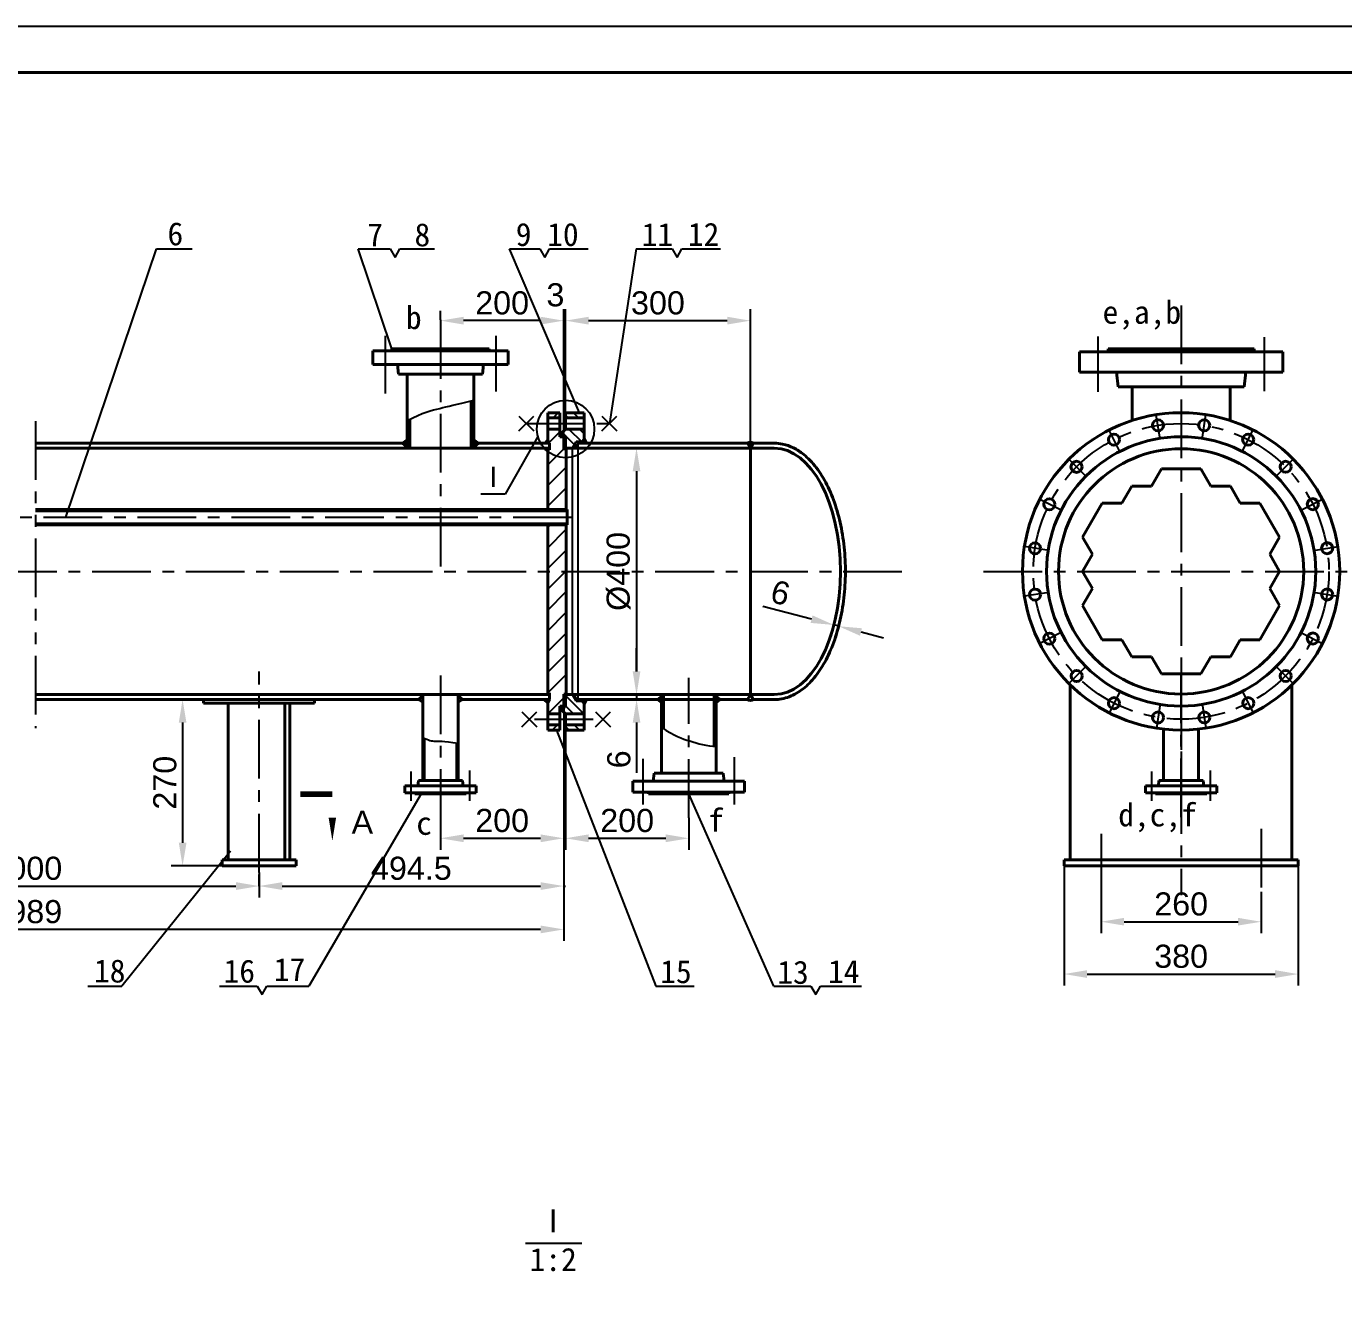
# Model space of a CAD drawing. Header units: millimetres. Extents: x 0 to 420, y 0 to 297.
# Drawn here: x 137 to 279.6, y 159.9 to 297 of the extents above; entities that cross this region are included whole.
import ezdxf

# ---------------------------------------------------------------- set-up
doc = ezdxf.new("R2010")
doc.units = ezdxf.units.MM
doc.header["$LTSCALE"] = 0.2
doc.linetypes.add('CENTER', pattern=[50.8, 31.75, -6.35, 6.35, -6.35])
doc.linetypes.add('PHANTOM', pattern=[63.5, 31.75, -6.35, 6.35, -6.35, 6.35, -6.35])
for name, color, linetype in [('bz', 5, 'Continuous'), ('cen', 1, 'CENTER'), ('contx', 5, 'Continuous'), ('sd', 5, 'PHANTOM')]:
    doc.layers.add(name, color=color, linetype=linetype)
doc.layers.add('contc', color=5, linetype='Continuous', lineweight=40)
doc.styles.get("Standard").update_dxf_attribs({"font": 'swiss.ttf'})
doc.dimstyles.new('ISO-25', dxfattribs={"dimtxt": 2.5, "dimasz": 2.5, "dimexe": 1.25, "dimexo": 0.625, "dimtad": 1, "dimdsep": 46, "dimtxsty": 'Standard', "dimcen": 2.5, "dimadec": 0, "dimazin": 0, "dimtfac": 1, "dimtmove": 0, "dimatfit": 3, "dimfxl": 0, "dimarcsym": 0})
pattern_1 = [(45, (6.90158, -3e-14), (-0.2245064, 0.2245064), []), (135, (6.90158, -3e-14), (-0.2245064, -0.2245064), [])]

# ---------------------------------------------------------------- blocks, each defined once
blk = doc.blocks.new('*D2')
at = {"layer": 'bz', "color": 0, "lineweight": -2}
for p, q in [((195.17, 223.47), (195.17, 207.91)), ((181.84, 212.06), (181.84, 207.91)), ((184.34, 209.16), (192.67, 209.16))]:
    blk.add_line(p, q, dxfattribs=at)
at = {"layer": 'bz', "color": 0}
for points in [[(184.34, 209.58), (184.34, 208.74), (181.84, 209.16)], [(192.67, 209.58), (192.67, 208.74), (195.17, 209.16)]]:
    blk.add_solid(points, dxfattribs=at)
at = {"layer": 'Defpoints', "color": 0}
for p in [(195.17, 223.47), (181.84, 212.06), (195.17, 209.16)]:
    blk.add_point(p, dxfattribs=at)
at = {"layer": 'bz', "color": 0, "insert": (188.51, 211.07), "char_height": 2.5, "attachment_point": 5}
blk.add_mtext('200', dxfattribs=at)
blk = doc.blocks.new('*D3')
at = {"layer": 'bz', "color": 0, "lineweight": -2}
for p, q in [((195.17, 207.91), (195.17, 202.74)), ((162.21, 205.47), (162.21, 202.74)), ((164.71, 203.99), (192.67, 203.99))]:
    blk.add_line(p, q, dxfattribs=at)
at = {"layer": 'bz', "color": 0}
for points in [[(164.71, 204.41), (164.71, 203.57), (162.21, 203.99)], [(192.67, 204.41), (192.67, 203.57), (195.17, 203.99)]]:
    blk.add_solid(points, dxfattribs=at)
at = {"layer": 'Defpoints', "color": 0}
for p in [(195.17, 207.91), (162.21, 205.47), (195.17, 203.99)]:
    blk.add_point(p, dxfattribs=at)
at = {"layer": 'bz', "color": 0, "insert": (178.69, 205.9), "char_height": 2.5, "attachment_point": 5}
blk.add_mtext('494.5', dxfattribs=at)
blk = doc.blocks.new('*D4')
at = {"layer": 'bz', "color": 0, "lineweight": -2}
for p, q in [((111.84, 203.4), (111.84, 205.24)), ((114.34, 203.99), (159.71, 203.99)), ((162.21, 203.99), (162.21, 205.24))]:
    blk.add_line(p, q, dxfattribs=at)
at = {"layer": 'bz', "color": 0}
for points in [[(114.34, 204.41), (114.34, 203.57), (111.84, 203.99)], [(159.71, 204.41), (159.71, 203.57), (162.21, 203.99)]]:
    blk.add_solid(points, dxfattribs=at)
at = {"layer": 'Defpoints', "color": 0}
for p in [(162.21, 203.99), (162.21, 203.99), (111.84, 203.4)]:
    blk.add_point(p, dxfattribs=at)
at = {"layer": 'bz', "color": 0, "insert": (137.02, 205.9), "char_height": 2.5, "attachment_point": 5}
blk.add_mtext('2000', dxfattribs=at)
blk = doc.blocks.new('*D7')
at = {"layer": 'bz', "color": 0, "lineweight": -2}
for p, q in [((181.84, 265.23), (181.84, 263.91)), ((192.67, 265.16), (184.34, 265.16)), ((195.17, 252.6), (195.17, 266.41))]:
    blk.add_line(p, q, dxfattribs=at)
at = {"layer": 'bz', "color": 0}
for points in [[(184.34, 265.58), (184.34, 264.74), (181.84, 265.16)], [(192.67, 265.58), (192.67, 264.74), (195.17, 265.16)]]:
    blk.add_solid(points, dxfattribs=at)
at = {"layer": 'Defpoints', "color": 0}
for p in [(181.84, 265.23), (181.84, 265.16), (195.17, 252.6)]:
    blk.add_point(p, dxfattribs=at)
at = {"layer": 'bz', "color": 0, "insert": (188.51, 267.07), "char_height": 2.5, "attachment_point": 5}
blk.add_mtext('200', dxfattribs=at)
blk = doc.blocks.new('*D10')
at = {"layer": 'bz', "color": 0, "lineweight": -2}
for p, q in [((203.05, 251.37), (201.8, 251.37)), ((203.05, 248.87), (203.05, 227.2)), ((203.05, 224.7), (201.8, 224.7))]:
    blk.add_line(p, q, dxfattribs=at)
at = {"layer": 'bz', "color": 0}
for points in [[(202.64, 248.87), (203.47, 248.87), (203.05, 251.37)], [(202.64, 227.2), (203.47, 227.2), (203.05, 224.7)]]:
    blk.add_solid(points, dxfattribs=at)
at = {"layer": 'Defpoints', "color": 0}
for p in [(203.05, 251.37), (203.05, 224.7), (203.05, 224.7)]:
    blk.add_point(p, dxfattribs=at)
at = {"layer": 'bz', "color": 0, "insert": (201.11, 238.03), "char_height": 2.5, "attachment_point": 5, "rotation": 90}
blk.add_mtext('%%c400', dxfattribs=at)
blk = doc.blocks.new('*D11')
at = {"layer": 'bz', "color": 0, "lineweight": -2}
for p, q in [((203.06, 227.21), (203.06, 229.71)), ((202.97, 224.71), (204.31, 224.71)), ((202.97, 224.17), (204.31, 224.17)), ((203.06, 224.71), (203.06, 224.17)), ((203.06, 221.67), (203.06, 216.23))]:
    blk.add_line(p, q, dxfattribs=at)
at = {"layer": 'bz', "color": 0}
for points in [[(202.64, 227.21), (203.47, 227.21), (203.06, 224.71)], [(202.64, 221.67), (203.47, 221.67), (203.06, 224.17)]]:
    blk.add_solid(points, dxfattribs=at)
at = {"layer": 'Defpoints', "color": 0}
for p in [(202.97, 224.71), (202.97, 224.17), (203.06, 224.17)]:
    blk.add_point(p, dxfattribs=at)
at = {"layer": 'bz', "color": 0, "insert": (201.15, 217.7), "char_height": 2.5, "attachment_point": 5, "rotation": 90}
blk.add_mtext('6', dxfattribs=at)
blk = doc.blocks.new('*D12')
at = {"layer": 'bz', "color": 0, "lineweight": -2}
for p, q in [((221.99, 232.87), (216.72, 234.23)), ((224.41, 232.24), (224.1, 231.03)), ((224.93, 232.1), (224.41, 232.24)), ((224.93, 232.1), (224.61, 230.89)), ((227.35, 231.48), (229.77, 230.85))]:
    blk.add_line(p, q, dxfattribs=at)
at = {"layer": 'bz', "color": 0}
for points in [[(222.1, 233.27), (221.89, 232.46), (224.41, 232.24)], [(227.45, 231.88), (227.24, 231.07), (224.93, 232.1)]]:
    blk.add_solid(points, dxfattribs=at)
at = {"layer": 'Defpoints', "color": 0}
for p in [(224.41, 232.24), (224.41, 232.24), (224.93, 232.1)]:
    blk.add_point(p, dxfattribs=at)
at = {"layer": 'bz', "color": 0, "insert": (218.63, 235.71), "char_height": 2.5, "attachment_point": 5, "rotation": 345.4532}
blk.add_mtext('6', dxfattribs=at)
blk = doc.blocks.new('*D13')
at = {"layer": 'contx', "color": 0, "lineweight": -2}
for p, q in [((249.32, 206.17), (249.32, 193.22)), ((274.65, 206.17), (274.65, 193.22)), ((251.82, 194.47), (272.15, 194.47))]:
    blk.add_line(p, q, dxfattribs=at)
at = {"layer": 'contx', "color": 0}
for points in [[(251.82, 194.89), (251.82, 194.05), (249.32, 194.47)], [(272.15, 194.89), (272.15, 194.05), (274.65, 194.47)]]:
    blk.add_solid(points, dxfattribs=at)
at = {"layer": 'Defpoints', "color": 0}
for p in [(249.32, 206.17), (274.65, 206.17), (274.65, 194.47)]:
    blk.add_point(p, dxfattribs=at)
at = {"layer": 'contx', "color": 0, "insert": (261.99, 196.38), "char_height": 2.5, "attachment_point": 5}
blk.add_mtext('380', dxfattribs=at)
blk = doc.blocks.new('*D14')
at = {"layer": 'bz', "color": 0, "lineweight": -2}
for p, q in [((253.32, 203.37), (253.32, 198.88)), ((270.65, 203.37), (270.65, 198.88)), ((255.82, 200.13), (268.15, 200.13))]:
    blk.add_line(p, q, dxfattribs=at)
at = {"layer": 'bz', "color": 0}
for points in [[(255.82, 200.55), (255.82, 199.72), (253.32, 200.13)], [(268.15, 200.55), (268.15, 199.72), (270.65, 200.13)]]:
    blk.add_solid(points, dxfattribs=at)
at = {"layer": 'Defpoints', "color": 0}
for p in [(253.32, 203.37), (270.65, 203.37), (270.65, 200.13)]:
    blk.add_point(p, dxfattribs=at)
at = {"layer": 'bz', "color": 0, "insert": (261.99, 202.04), "char_height": 2.5, "attachment_point": 5}
blk.add_mtext('260', dxfattribs=at)
blk = doc.blocks.new('*D48')
at = {"layer": 'bz', "color": 0, "lineweight": -2}
for p, q in [((162.21, 224.17), (152.68, 224.17)), ((153.93, 221.67), (153.93, 208.67)), ((162.21, 206.17), (152.68, 206.17))]:
    blk.add_line(p, q, dxfattribs=at)
at = {"layer": 'bz', "color": 0}
for points in [[(153.52, 221.67), (154.35, 221.67), (153.93, 224.17)], [(153.52, 208.67), (154.35, 208.67), (153.93, 206.17)]]:
    blk.add_solid(points, dxfattribs=at)
at = {"layer": 'Defpoints', "color": 0}
for p in [(162.21, 224.17), (153.93, 206.17), (162.21, 206.17)]:
    blk.add_point(p, dxfattribs=at)
at = {"layer": 'bz', "color": 0, "insert": (152.02, 215.17), "char_height": 2.5, "attachment_point": 5, "rotation": 90}
blk.add_mtext('270', dxfattribs=at)
blk = doc.blocks.new('*D51')
at = {"layer": 'bz', "color": 0, "lineweight": -2}
for p, q in [((78.87, 209.16), (78.87, 198.05)), ((195.17, 203.78), (195.17, 198.05)), ((192.67, 199.3), (81.37, 199.3))]:
    blk.add_line(p, q, dxfattribs=at)
at = {"layer": 'bz', "color": 0}
for points in [[(81.37, 199.72), (81.37, 198.88), (78.87, 199.3)], [(192.67, 199.72), (192.67, 198.88), (195.17, 199.3)]]:
    blk.add_solid(points, dxfattribs=at)
at = {"layer": 'Defpoints', "color": 0}
for p in [(78.87, 209.16), (195.17, 203.78), (78.87, 199.3)]:
    blk.add_point(p, dxfattribs=at)
at = {"layer": 'bz', "color": 0, "insert": (137.02, 201.21), "char_height": 2.5, "attachment_point": 5}
blk.add_mtext('2989', dxfattribs=at)
blk = doc.blocks.new('*D58')
at = {"layer": 'contx', "color": 0, "lineweight": -2}
for p, q in [((195.37, 220.87), (195.37, 207.91)), ((208.71, 211.39), (208.71, 207.91)), ((197.87, 209.16), (206.21, 209.16))]:
    blk.add_line(p, q, dxfattribs=at)
at = {"layer": 'contx', "color": 0}
for points in [[(197.87, 209.58), (197.87, 208.74), (195.37, 209.16)], [(206.21, 209.58), (206.21, 208.74), (208.71, 209.16)]]:
    blk.add_solid(points, dxfattribs=at)
at = {"layer": 'Defpoints', "color": 0}
for p in [(195.37, 220.87), (208.71, 211.39), (208.71, 209.16)]:
    blk.add_point(p, dxfattribs=at)
at = {"layer": 'contx', "color": 0, "insert": (202.04, 211.07), "char_height": 2.5, "attachment_point": 5}
blk.add_mtext('200', dxfattribs=at)
blk = doc.blocks.new('*D59')
at = {"layer": 'contx', "color": 0, "lineweight": -2}
for p, q in [((195.37, 255.2), (195.37, 266.41)), ((197.87, 265.16), (212.87, 265.16)), ((215.37, 251.37), (215.37, 266.41))]:
    blk.add_line(p, q, dxfattribs=at)
at = {"layer": 'contx', "color": 0}
for points in [[(197.87, 265.58), (197.87, 264.74), (195.37, 265.16)], [(212.87, 265.58), (212.87, 264.74), (215.37, 265.16)]]:
    blk.add_solid(points, dxfattribs=at)
at = {"layer": 'Defpoints', "color": 0}
for p in [(215.37, 265.16), (195.37, 255.2), (215.37, 251.37)]:
    blk.add_point(p, dxfattribs=at)
at = {"layer": 'contx', "color": 0, "insert": (205.37, 267.07), "char_height": 2.5, "attachment_point": 5}
blk.add_mtext('300', dxfattribs=at)

msp = doc.modelspace()

# ---------------------------------------------------------------- hatches: boundary and pattern name
at = {"layer": 'contx'}
h = msp.add_hatch(dxfattribs=at)
h.set_pattern_fill('ANSI31', color=256, scale=0.5, style=0)
h.paths.add_polyline_path([(195.172, 252.601), (194.772, 252.601), (194.772, 253.434), (193.439, 253.434), (193.439, 252.247), (193.639, 251.901), (193.639, 251.168), (193.439, 251.168), (193.439, 250.991, 0.1744645), (195.439, 250.32), (195.439, 251.301), (195.172, 251.301)])
h.paths.add_polyline_path([(195.439, 250.32, -0.1744645), (193.439, 250.991), (193.439, 244.729), (195.439, 244.729)])
h.paths.add_polyline_path([(194.772, 255.201), (193.439, 255.201), (193.439, 254.634), (194.772, 254.634)])
h = msp.add_hatch(dxfattribs=at)
h.set_pattern_fill('ANSI31', color=256, scale=0.25, angle=90, style=0)
h.set_pattern_definition([(135, (6.9016, -3e-14), (-0.561266, -0.561266), [])])
h.paths.add_polyline_path([(197.372, 255.201), (195.372, 255.201), (195.372, 254.634), (197.372, 254.634)])
h.paths.add_polyline_path([(197.372, 253.434), (195.372, 253.434), (194.972, 253.034), (194.972, 252.701), (195.372, 252.701), (195.372, 251.368), (196.115, 251.368), (196.506, 252.034), (197.172, 252.034), (197.372, 252.378)])
h.paths.add_polyline_path([(197.372, 221.434), (195.372, 221.434), (195.372, 220.868), (197.372, 220.868)])
h.paths.add_polyline_path([(197.372, 223.691), (197.172, 224.034), (196.506, 224.034), (196.115, 224.701), (195.372, 224.701), (195.372, 223.368), (194.972, 223.368), (194.972, 223.034), (195.372, 222.634), (197.372, 222.634)])
h = msp.add_hatch(color=6, dxfattribs=at)
h.paths.add_polyline_path([(195.372, 224.701), (195.172, 224.701), (195.172, 223.368), (195.372, 223.368)])
h.paths.add_polyline_path([(195.372, 252.701), (195.172, 252.701), (195.172, 251.368), (195.372, 251.368)])
h = msp.add_hatch(dxfattribs=at)
h.set_pattern_fill('ANSI37', color=256, scale=0.1, style=0)
h.set_pattern_definition(pattern_1)
h.paths.add_polyline_path([(196.115, 251.368), (196.706, 251.368), (196.706, 251.901), (196.706, 252.034), (196.506, 252.034)])
h.paths.add_polyline_path([(197.639, 251.901), (197.372, 252.378), (197.172, 252.034), (197.172, 251.901)])
h = msp.add_hatch(dxfattribs=at)
h.set_pattern_fill('ANSI37', color=256, scale=0.1, style=0)
h.set_pattern_definition(pattern_1)
h.paths.add_polyline_path([(80.974, 224.168), (80.405, 224.168), (80.605, 223.822)])
h.paths.add_polyline_path([(83.639, 224.577), (83.152, 224.168), (83.639, 223.874)])
h.paths.add_polyline_path([(87.439, 224.577), (87.439, 223.874), (87.926, 224.168)])
h.paths.add_polyline_path([(80.605, 252.247), (80.405, 251.901), (80.974, 251.901)])
h.paths.add_polyline_path([(86.905, 252.194), (86.418, 251.901), (86.905, 251.492)])
h.paths.add_polyline_path([(97.993, 251.901), (97.505, 252.194), (97.505, 251.492)])
h.paths.add_polyline_path([(178.239, 252.282), (177.739, 251.901), (178.239, 251.487)])
h.paths.add_polyline_path([(185.94, 251.901), (185.439, 252.282), (185.439, 251.487)])
h = msp.add_hatch(dxfattribs=at)
h.set_pattern_fill('ANSI37', color=256, scale=0.1, style=0)
h.set_pattern_definition(pattern_1)
h.paths.add_polyline_path([(193.439, 252.247), (193.175, 251.901), (193.639, 251.901)])
h = msp.add_hatch(dxfattribs=at)
h.set_pattern_fill('ANSI31', color=256, scale=0.5, style=0)
h.paths.add_polyline_path([(195.439, 243.062), (193.439, 243.062), (193.439, 239.309, -0.2224133), (195.439, 241.033)])
h.paths.add_polyline_path([(195.439, 241.033, 0.2224133), (193.439, 239.309), (193.439, 236.76, 0.2224133), (195.439, 235.035), (195.439, 238.234)])
h.paths.add_polyline_path([(195.439, 235.035, -0.2224133), (193.439, 236.76), (193.439, 224.901), (193.639, 224.901), (193.639, 224.168), (193.439, 223.822), (193.439, 222.634), (194.772, 222.634), (194.772, 223.034), (194.772, 223.468), (195.172, 223.468), (195.172, 224.768), (195.439, 224.768)])
h = msp.add_hatch(dxfattribs=at)
h.set_pattern_fill('ANSI37', color=256, scale=0.1, style=0)
h.set_pattern_definition(pattern_1)
h.paths.add_polyline_path([(196.115, 224.701), (196.506, 224.034), (196.706, 224.034), (196.706, 224.168), (196.706, 224.701)])
h.paths.add_polyline_path([(197.372, 223.691), (197.639, 224.168), (197.172, 224.168), (197.172, 224.034)])
h.paths.add_polyline_path([(193.07, 224.168), (193.439, 223.822), (193.639, 224.168)])
h = msp.add_hatch(dxfattribs=at)
h.set_pattern_fill('ANSI31', color=256, scale=0.5, style=0)
h.paths.add_polyline_path([(194.772, 221.434), (193.439, 221.434), (193.439, 220.868), (194.772, 220.868)])

# ---------------------------------------------------------------- linework, layer by layer
at = {"layer": 'bz'}
for p, q in [((141.303, 243.896), (151.111, 272.926)), ((151.111, 272.926), (154.949, 272.926)), ((176.572, 262.101), (172.918, 272.926)), ((172.918, 272.926), (176.403, 272.926)), ((176.403, 272.926), (176.94, 271.994)), ((176.94, 271.994), (177.453, 272.926)), ((177.453, 272.926), (181.205, 272.926)), ((196.868, 255.201), (189.312, 272.926)), ((189.312, 272.926), (192.583, 272.926)), ((192.583, 272.926), (193.121, 271.994)), ((193.121, 271.994), (193.633, 272.926)), ((193.633, 272.926), (195.854, 272.926)), ((195.854, 272.926), (197.807, 272.926)), ((203.014, 272.926), (200.113, 254.034)), ((203.014, 272.926), (206.908, 272.926)), ((206.908, 272.926), (207.445, 271.994)), ((207.445, 271.994), (207.958, 272.926)), ((207.958, 272.926), (212.127, 272.926)), ((181.839, 265.234), (181.839, 266.205)), ((195.172, 265.16), (195.372, 265.16)), ((192.36, 252.639), (188.841, 246.392)), ((188.841, 246.392), (186.205, 246.392)), ((194.385, 220.868), (205.152, 193.177)), ((179.764, 213.968), (167.608, 193.177)), ((159.111, 207.772), (147.345, 193.177)), ((143.689, 193.177), (147.345, 193.177)), ((157.919, 193.177), (161.997, 193.177)), ((161.997, 193.177), (162.535, 192.246)), ((162.535, 192.246), (163.047, 193.177)), ((163.047, 193.177), (167.608, 193.177)), ((205.152, 193.177), (209.275, 193.177)), ((217.903, 193.177), (221.921, 193.177)), ((221.921, 193.177), (222.458, 192.246)), ((222.458, 192.246), (222.971, 193.177)), ((222.971, 193.177), (227.398, 193.177)), ((191.039, 165.34), (197.132, 165.34))]:
    msp.add_line(p, q, dxfattribs=at)
for points in [[(166.661, 213.941, 0.6, 0.6, 0), (170.138, 213.941, 0, 0, 0), (170.138, 211.374, 0, 0, 0)], [(170.138, 211.374, 0.8, 0, 0), (170.138, 208.886, 0, 0, 0)]]:
    msp.add_lwpolyline(points, format="xyseb", dxfattribs=at)
msp.add_circle((195.372, 253.434), 3.115, dxfattribs=at)
at = {"layer": 'cen'}
for p, q in [((261.986, 266.801), (261.986, 203.02)), ((181.839, 265.234), (181.839, 238.034)), ((175.839, 263.502), (175.839, 257.292)), ((187.839, 263.502), (187.839, 257.5)), ((252.986, 263.452), (252.986, 257.473)), ((270.986, 263.38), (270.986, 257.545)), ((191.122, 254.034), (200.113, 254.034)), ((77.929, 243.896), (196.115, 243.896)), ((42.528, 238.034), (232.829, 238.034)), ((240.587, 238.034), (283.63, 238.034)), ((162.206, 205.47), (162.206, 227.202)), ((181.839, 226.788), (181.839, 210.535)), ((261.986, 227.612), (261.986, 211.043)), ((261.986, 211.452), (261.986, 226.855)), ((208.706, 211.385), (208.706, 226.512)), ((192.029, 222.034), (199.424, 222.034)), ((203.761, 212.813), (203.761, 217.759)), ((213.65, 212.813), (213.65, 217.93)), ((178.672, 213.228), (178.672, 216.396)), ((185.006, 213.228), (185.006, 216.506)), ((258.819, 213.228), (258.819, 216.396)), ((265.153, 213.228), (265.153, 216.506)), ((253.321, 209.636), (253.321, 203.374)), ((270.651, 210.184), (270.651, 203.374))]:
    msp.add_line(p, q, dxfattribs=at)
msp.add_circle((261.986, 238.034), 16, dxfattribs=at)
at = {"layer": 'contc'}
for p, q in [((174.506, 261.901), (174.506, 260.434)), ((176.572, 261.901), (174.506, 261.901)), ((176.572, 262.101), (176.572, 261.901)), ((187.106, 262.101), (176.572, 262.101)), ((176.572, 261.901), (187.106, 261.901)), ((187.106, 262.101), (187.106, 261.901)), ((189.172, 261.901), (187.106, 261.901)), ((189.172, 261.901), (189.172, 260.434)), ((254.086, 261.801), (250.986, 261.801)), ((250.986, 261.801), (250.986, 259.601)), ((254.086, 262.101), (254.086, 261.801)), ((269.886, 262.101), (254.086, 262.101)), ((254.086, 261.801), (269.886, 261.801)), ((269.886, 262.101), (269.886, 261.801)), ((272.986, 261.801), (269.886, 261.801)), ((272.986, 261.801), (272.986, 259.601)), ((189.172, 260.434), (174.506, 260.434)), ((177.172, 260.434), (177.301, 259.368)), ((186.506, 260.434), (186.377, 259.368)), ((272.986, 259.601), (250.986, 259.601)), ((254.986, 259.601), (255.179, 258.001)), ((268.986, 259.601), (268.793, 258.001)), ((186.377, 259.368), (177.301, 259.368)), ((178.239, 259.368), (178.239, 251.368)), ((185.439, 259.368), (185.439, 251.368)), ((268.793, 258.001), (255.179, 258.001)), ((256.686, 258.001), (256.686, 254.362)), ((267.286, 258.001), (267.286, 254.362)), ((185.172, 256.484), (185.172, 251.368)), ((193.439, 255.201), (193.439, 252.247)), ((194.772, 255.201), (193.439, 255.201)), ((194.772, 252.601), (194.772, 255.201)), ((195.372, 255.201), (197.372, 255.201)), ((195.372, 255.201), (195.372, 253.434)), ((197.372, 255.201), (197.372, 252.378)), ((178.506, 254.483), (178.506, 251.368)), ((193.439, 254.634), (194.772, 254.634)), ((197.372, 254.634), (195.372, 254.634)), ((193.439, 253.434), (194.772, 253.434)), ((194.772, 252.601), (195.172, 252.601)), ((195.372, 253.434), (194.972, 253.034)), ((194.972, 252.701), (194.972, 253.034)), ((194.972, 252.701), (195.372, 252.701)), ((194.972, 252.701), (194.972, 252.601)), ((195.172, 252.701), (195.172, 251.301)), ((195.372, 253.434), (197.372, 253.434)), ((195.372, 252.701), (195.372, 251.301)), ((197.172, 252.034), (197.372, 252.378)), ((197.372, 252.378), (197.639, 251.901)), ((177.739, 251.901), (138.022, 251.901)), ((138.022, 251.368), (193.639, 251.368)), ((177.739, 251.901), (178.239, 252.282)), ((178.239, 251.487), (177.739, 251.901)), ((185.94, 251.901), (185.439, 252.282)), ((185.439, 251.487), (185.94, 251.901)), ((193.175, 251.901), (185.94, 251.901)), ((193.439, 252.247), (193.175, 251.901)), ((193.175, 251.901), (193.639, 251.901)), ((193.639, 251.901), (193.439, 252.247)), ((193.439, 244.729), (193.439, 251.368)), ((193.439, 251.234), (193.439, 244.729)), ((193.439, 251.168), (193.639, 251.168)), ((193.639, 251.168), (193.639, 251.901)), ((195.172, 251.368), (217.956, 251.368)), ((195.172, 251.301), (195.439, 251.301)), ((195.439, 251.301), (195.439, 244.729)), ((196.506, 252.034), (196.115, 251.368)), ((196.506, 252.034), (197.172, 252.034)), ((196.706, 251.901), (196.706, 252.034)), ((196.706, 251.901), (205.327, 251.901)), ((197.172, 252.034), (197.172, 251.901)), ((205.327, 251.901), (215.059, 251.901)), ((215.372, 251.368), (215.059, 251.901)), ((215.372, 251.368), (215.686, 251.901)), ((215.372, 251.368), (215.372, 238.234)), ((215.686, 251.901), (217.956, 251.901)), ((259.853, 249.118), (258.787, 247.271)), ((259.853, 249.118), (264.119, 249.118)), ((264.119, 249.118), (265.186, 247.271)), ((255.587, 245.423), (256.654, 247.271)), ((256.654, 247.271), (258.787, 247.271)), ((267.319, 247.271), (265.186, 247.271)), ((268.385, 245.423), (267.319, 247.271)), ((251.321, 241.729), (253.454, 245.423)), ((255.587, 245.423), (253.454, 245.423)), ((268.385, 245.423), (270.518, 245.423)), ((270.518, 245.423), (272.651, 241.729)), ((138.022, 244.729), (195.539, 244.729)), ((138.022, 244.596), (195.539, 244.596)), ((195.539, 244.729), (195.539, 243.062)), ((138.022, 243.196), (195.539, 243.196)), ((138.022, 243.062), (195.539, 243.062)), ((193.439, 243.062), (193.439, 224.834)), ((193.439, 224.701), (193.439, 243.062)), ((195.439, 243.062), (195.439, 238.234)), ((252.387, 239.882), (251.321, 241.729)), ((271.585, 239.882), (272.651, 241.729)), ((251.321, 238.034), (252.387, 239.882)), ((272.651, 238.034), (271.585, 239.882)), ((195.439, 238.234), (195.439, 224.768)), ((215.372, 238.234), (215.372, 224.701)), ((251.321, 238.034), (252.387, 236.187)), ((272.651, 238.034), (271.585, 236.187)), ((252.387, 236.187), (251.321, 234.34)), ((271.585, 236.187), (272.651, 234.34)), ((251.321, 234.34), (253.454, 230.645)), ((270.518, 230.645), (272.651, 234.34)), ((255.587, 230.645), (253.454, 230.645)), ((255.587, 230.645), (256.654, 228.798)), ((268.385, 230.645), (267.319, 228.798)), ((268.385, 230.645), (270.518, 230.645)), ((256.654, 228.798), (258.787, 228.798)), ((259.853, 226.95), (258.787, 228.798)), ((265.186, 228.798), (264.119, 226.95)), ((265.186, 228.798), (267.319, 228.798)), ((259.853, 226.95), (264.119, 226.95)), ((249.986, 206.834), (249.986, 225.758)), ((273.986, 206.834), (273.986, 225.758)), ((138.022, 224.701), (193.639, 224.701)), ((179.452, 224.168), (138.022, 224.168)), ((156.206, 223.768), (156.206, 224.168)), ((168.206, 223.768), (168.206, 224.168)), ((179.939, 224.577), (179.452, 224.168)), ((179.452, 224.168), (179.939, 223.874)), ((179.939, 215.41), (179.939, 224.701)), ((183.739, 215.41), (183.739, 224.701)), ((183.739, 224.577), (184.226, 224.168)), ((184.226, 224.168), (183.739, 223.874)), ((193.639, 224.168), (184.226, 224.168)), ((193.439, 223.822), (193.07, 224.168)), ((193.439, 224.901), (193.639, 224.901)), ((193.639, 224.168), (193.439, 223.822)), ((193.439, 220.868), (193.439, 223.822)), ((193.639, 224.901), (193.639, 224.168)), ((195.172, 224.768), (195.172, 223.368)), ((195.439, 224.768), (195.172, 224.768)), ((195.172, 224.701), (217.956, 224.701)), ((195.372, 224.768), (195.372, 223.368)), ((196.506, 224.034), (196.115, 224.701)), ((196.506, 224.034), (197.172, 224.034)), ((196.706, 224.168), (205.327, 224.168)), ((197.172, 224.034), (197.172, 224.168)), ((197.172, 224.034), (197.372, 223.691)), ((197.372, 223.691), (197.639, 224.168)), ((205.739, 224.509), (205.327, 224.168)), ((205.327, 224.168), (212.085, 224.168)), ((205.327, 224.168), (205.739, 223.853)), ((205.739, 216.22), (205.739, 224.701)), ((205.959, 221.026), (205.959, 224.701)), ((211.453, 219.132), (211.453, 224.701)), ((211.672, 216.22), (211.672, 224.701)), ((211.672, 224.509), (212.085, 224.168)), ((212.085, 224.168), (211.672, 223.853)), ((212.085, 224.168), (215.059, 224.168)), ((215.372, 224.701), (215.059, 224.168)), ((215.372, 224.701), (215.686, 224.168)), ((215.686, 224.168), (217.956, 224.168)), ((168.206, 223.768), (156.206, 223.768)), ((158.872, 206.834), (158.872, 223.768)), ((165.006, 206.834), (165.006, 223.768)), ((165.539, 206.834), (165.539, 223.768)), ((193.439, 222.634), (194.772, 222.634)), ((194.772, 223.468), (195.172, 223.468)), ((194.772, 223.034), (194.772, 223.468)), ((194.772, 220.868), (194.772, 223.034)), ((194.972, 223.034), (194.972, 223.468)), ((194.972, 223.368), (195.372, 223.368)), ((195.372, 222.634), (194.972, 223.034)), ((195.372, 222.634), (197.372, 222.634)), ((195.372, 222.634), (195.372, 220.868)), ((197.372, 223.691), (197.372, 220.868)), ((193.439, 221.434), (194.772, 221.434)), ((195.372, 221.434), (197.372, 221.434)), ((260.086, 215.41), (260.086, 220.973)), ((263.886, 215.41), (263.886, 220.973)), ((180.08, 215.41), (180.08, 219.988)), ((194.772, 220.868), (193.439, 220.868)), ((195.372, 220.868), (197.372, 220.868)), ((183.598, 215.41), (183.598, 219.46)), ((179.376, 214.847), (179.444, 215.41)), ((179.444, 215.41), (184.234, 215.41)), ((184.302, 214.847), (184.234, 215.41)), ((202.663, 214.132), (202.663, 215.341)), ((202.663, 215.341), (214.749, 215.341)), ((204.86, 215.341), (204.966, 216.22)), ((204.966, 216.22), (212.446, 216.22)), ((212.551, 215.341), (212.446, 216.22)), ((214.749, 214.132), (214.749, 215.341)), ((259.523, 214.847), (259.591, 215.41)), ((259.591, 215.41), (264.381, 215.41)), ((264.449, 214.847), (264.381, 215.41)), ((177.969, 214.073), (177.969, 214.847)), ((177.969, 214.847), (185.709, 214.847)), ((177.969, 214.073), (179.059, 214.073)), ((179.059, 213.968), (179.059, 214.073)), ((184.619, 214.073), (179.059, 214.073)), ((179.059, 213.968), (184.619, 213.968)), ((184.619, 213.968), (184.619, 214.073)), ((184.619, 214.073), (185.709, 214.073)), ((185.709, 214.073), (185.709, 214.847)), ((202.663, 214.132), (204.366, 214.132)), ((204.366, 213.967), (204.366, 214.132)), ((213.046, 214.132), (204.366, 214.132)), ((204.366, 213.967), (213.046, 213.967)), ((213.046, 213.967), (213.046, 214.132)), ((213.046, 214.132), (214.749, 214.132)), ((258.116, 214.073), (258.116, 214.847)), ((258.116, 214.847), (265.857, 214.847)), ((258.116, 214.073), (259.207, 214.073)), ((259.207, 213.968), (259.207, 214.073)), ((264.766, 214.073), (259.207, 214.073)), ((259.207, 213.968), (264.766, 213.968)), ((264.766, 213.968), (264.766, 214.073)), ((264.766, 214.073), (265.857, 214.073)), ((265.857, 214.073), (265.857, 214.847)), ((166.206, 206.834), (158.206, 206.834)), ((158.206, 206.168), (158.206, 206.834)), ((166.206, 206.834), (166.206, 206.168)), ((249.319, 206.168), (249.319, 206.834)), ((249.319, 206.834), (274.653, 206.834)), ((274.653, 206.168), (274.653, 206.834)), ((166.206, 206.168), (158.206, 206.168)), ((249.319, 206.168), (274.653, 206.168))]:
    msp.add_line(p, q, dxfattribs=at)
msp.add_lwpolyline([(25, 5), (415, 5), (415, 292), (25, 292)], close=True, dxfattribs=at)
for centre, radius in [((261.986, 238.034), 17.167), ((259.478, 253.836), 0.6), ((264.484, 253.838), 0.6), ((261.986, 238.034), 14.567), ((254.718, 252.288), 0.6), ((269.246, 252.293), 0.6), ((261.986, 238.034), 13.267), ((250.669, 249.344), 0.6), ((273.296, 249.351), 0.6), ((247.728, 245.294), 0.6), ((276.24, 245.302), 0.6), ((246.182, 240.532), 0.6), ((277.788, 240.542), 0.6), ((246.184, 235.526), 0.6), ((277.79, 235.536), 0.6), ((247.732, 230.766), 0.6), ((276.245, 230.775), 0.6), ((250.676, 226.717), 0.6), ((273.303, 226.724), 0.6), ((254.727, 223.776), 0.6), ((269.254, 223.78), 0.6), ((259.488, 222.23), 0.6), ((264.494, 222.232), 0.6)]:
    msp.add_circle(centre, radius, dxfattribs=at)
for centre, start, end in [((215.372, 251.368), 59.55436, 120.44564), ((215.372, 224.701), 239.55436, 300.44564)]:
    msp.add_arc(centre, 0.619, start, end, dxfattribs=at)
msp.add_ellipse((217.956, 238.034), major_axis=(0, 13.333), ratio=0.5376629, start_param=3.1415927, end_param=6.2831853, dxfattribs=at)
msp.add_open_spline([(217.956, 224.168), (218.23, 224.168), (218.505, 224.193), (219.049, 224.296), (219.319, 224.373), (219.848, 224.574), (220.109, 224.699), (220.857, 225.135), (221.328, 225.508), (222.211, 226.405), (222.624, 226.928), (223.393, 228.124), (223.748, 228.801), (224.374, 230.268), (224.645, 231.057), (225.095, 232.717), (225.274, 233.587), (225.534, 235.375), (225.615, 236.292), (225.674, 238.137), (225.654, 239.066), (225.511, 240.896), (225.39, 241.799), (225.051, 243.542), (224.834, 244.383), (224.309, 245.971), (224.003, 246.718), (223.31, 248.089), (222.924, 248.714), (222.083, 249.814), (221.628, 250.29), (220.791, 250.966), (220.422, 251.205), (219.66, 251.584), (219.267, 251.722), (218.566, 251.869), (218.261, 251.901), (217.956, 251.901)], degree=3, knots=[3.1415927, 3.1415927, 3.1415927, 3.1415927, 3.2425888, 3.2425888, 3.343585, 3.343585, 3.4445811, 3.4445811, 3.6411919, 3.6411919, 3.8378027, 3.8378027, 4.0413988, 4.0413988, 4.2449949, 4.2449949, 4.448591, 4.448591, 4.6521871, 4.6521871, 4.8557831, 4.8557831, 5.0593792, 5.0593792, 5.2629753, 5.2629753, 5.4665714, 5.4665714, 5.6701675, 5.6701675, 5.8737636, 5.8737636, 6.0224025, 6.0224025, 6.1710413, 6.1710413, 6.2831853, 6.2831853, 6.2831853, 6.2831853], dxfattribs=at)
at = {"layer": 'contx'}
for p, q in [((190.311, 254.845), (191.933, 253.223)), ((190.311, 253.223), (191.933, 254.845)), ((199.302, 254.845), (200.924, 253.223)), ((199.302, 253.223), (200.924, 254.845)), ((259.679, 252.572), (259.295, 254.989)), ((264.284, 252.573), (264.666, 254.99)), ((255.3, 251.147), (254.188, 253.327)), ((268.665, 251.151), (269.775, 253.332)), ((196.115, 238.234), (196.115, 251.368)), ((196.706, 251.901), (196.706, 238.234)), ((251.575, 248.439), (249.844, 250.169)), ((272.391, 248.446), (274.121, 250.177)), ((248.869, 244.713), (246.688, 245.823)), ((275.099, 244.721), (277.279, 245.832)), ((247.447, 240.332), (245.03, 240.714)), ((276.524, 240.341), (278.941, 240.725)), ((196.115, 224.701), (196.115, 238.234)), ((196.706, 238.234), (196.706, 224.168)), ((247.449, 235.727), (245.032, 235.344)), ((276.525, 235.736), (278.942, 235.354)), ((248.873, 231.348), (246.693, 230.236)), ((275.103, 231.356), (277.284, 230.245)), ((251.581, 227.623), (249.851, 225.892)), ((272.398, 227.629), (274.129, 225.899)), ((196.706, 224.168), (196.706, 224.034)), ((255.308, 224.917), (254.197, 222.736)), ((268.673, 224.921), (269.784, 222.741)), ((190.631, 222.845), (192.253, 221.223)), ((190.631, 221.223), (192.253, 222.845)), ((198.613, 222.845), (200.234, 221.223)), ((198.613, 221.223), (200.234, 222.845)), ((259.688, 223.495), (259.306, 221.078)), ((264.293, 223.497), (264.677, 221.08)), ((217.903, 193.177), (208.706, 213.967)), ((195.172, 203.988), (195.372, 203.988))]:
    msp.add_line(p, q, dxfattribs=at)
msp.add_lwpolyline([(0, 0), (420, 0), (420, 297), (0, 297)], close=True, dxfattribs=at)
for points in [[(178.239, 254.349), (178.841, 254.652), (179.381, 254.9), (179.867, 255.102), (180.307, 255.264), (180.709, 255.395), (181.08, 255.501), (181.429, 255.591), (181.763, 255.672), (182.09, 255.75), (182.426, 255.83), (182.784, 255.915), (183.18, 256.009), (183.628, 256.116), (184.144, 256.239), (184.743, 256.382), (185.439, 256.548)], [(205.739, 221.169), (206.256, 220.833), (206.716, 220.559), (207.129, 220.338), (207.504, 220.159), (207.852, 220.015), (208.181, 219.894), (208.502, 219.789), (208.825, 219.69), (209.156, 219.59), (209.498, 219.49), (209.847, 219.395), (210.204, 219.308), (210.566, 219.233), (210.933, 219.175), (211.302, 219.138), (211.672, 219.124)], [(179.939, 220.056), (180.157, 219.952), (180.352, 219.869), (180.528, 219.804), (180.69, 219.755), (180.84, 219.72), (180.983, 219.697), (181.122, 219.682), (181.262, 219.675), (181.407, 219.672), (181.571, 219.669), (181.767, 219.663), (182.01, 219.649), (182.315, 219.624), (182.695, 219.583), (183.165, 219.523), (183.739, 219.439)]]:
    msp.add_lwpolyline(points, dxfattribs=at)
at = {"layer": 'sd'}
msp.add_line((138.022, 254.296), (138.022, 221.075), dxfattribs=at)

# ---------------------------------------------------------------- texts
at = {"layer": 'bz', "char_height": 2.5}
for s, insert, width, attachment_point in [('{\\fSimSun|b0|i0|c134|p2;6}', (152.297, 275.81), 7.78069, 1), ('{\\fSimSun|b0|i0|c134|p2;7  8}', (173.924, 275.704), 13.54478, 1), ('{\\fSimSun|b0|i0|c134|p2;9}', (189.987, 275.738), 0.67505, 1), ('{\\fSimSun|b0|i0|c134|p2;  10}', (189.987, 275.738), 10.61343, 1), ('{\\fSimSun|b0|i0|c134|p2;11}', (203.615, 275.726), 8.60315, 1), ('{\\fSimSun|b0|i0|c134|p2;12}', (208.612, 275.755), 8.49764, 1), ('3', (193.302, 269.209), 2.02111, 1), ('{\\fSimSun|b0|i0|c134|p2;b}', (178.101, 266.749), 4.35726, 1), ('{\\fSimSun|b0|i0|c134|p2;e,a,b}', (253.486, 267.326), 13.52842, 1), ('{\\fSimSun|b0|i0|c134|p2;\\H0.875x;Ⅰ}', (186.053, 249.35), 3.61594, 1), ('{\\fSimSun|b0|i0|c134|p2;d,c,f}', (255.181, 212.952), 6.97921, 1), ('{\\fSimSun|b0|i0|c134|p2;c}', (179.215, 212.037), 4.1933, 1), ('{\\fSimSun|b0|i0|c134|p2;18}', (144.346, 196.059), 7.49986, 1), ('{\\fSimSun|b0|i0|c134|p2;16}', (158.367, 196.039), 16.68343, 1), ('{\\fSimSun|b0|i0|c134|p2;17}', (163.801, 196.202), 12.29812, 1), ('{\\fSimSun|b0|i0|c134|p2;15}', (205.619, 195.988), 6.20463, 1), ('{\\fSimSun|b0|i0|c134|p2;13}', (218.291, 195.916), 8.3861, 1), ('{\\fSimSun|b0|i0|c134|p2;14}', (223.781, 195.996), 7.58586, 1), ('{\\fSimSun|b0|i0|c134|p2;Ⅰ\\P1:2}', (194.034, 169.015), 35.86422, 2)]:
    msp.add_mtext(s, dxfattribs=dict(at, insert=insert, width=width, attachment_point=attachment_point))
at = {"layer": 'bz', "extrusion": (0, 0, -1), "insert": (174.553, 212.153), "char_height": 2.5, "width": 4.51842, "attachment_point": 1, "text_direction": (-1, 0, 0)}
msp.add_mtext('A', dxfattribs=at)
at = {"layer": 'contx', "insert": (210.799, 212.361), "char_height": 2.5, "width": 5.02103, "attachment_point": 1}
msp.add_mtext('{\\fSimSun|b0|i0|c134|p2;f}', dxfattribs=at)

# ---------------------------------------------------------------- dimensions: what is measured, and where the dimension line sits
at = {"layer": 'bz'}
for base, p1, p2, text, picture, middle in [((181.839, 265.16), (195.172, 252.601), (181.839, 265.234), '200', '*D7', (188.506, 267.07)), ((195.172, 209.161), (181.839, 212.057), (195.172, 223.468), '200', '*D2', (188.506, 211.07)), ((78.872, 199.299), (195.172, 203.78), (78.872, 209.161), '2989', '*D51', (137.022, 201.209)), ((162.206, 203.988), (111.839, 203.4), (162.206, 203.988), '2000', '*D4', (137.022, 205.898)), ((195.172, 203.988), (162.206, 205.47), (195.172, 207.911), '494.5', '*D3', (178.689, 205.898)), ((270.651, 200.133), (253.321, 203.374), (270.651, 203.374), '260', '*D14', (261.986, 202.043))]:
    dim = msp.add_linear_dim(base=base, p1=p1, p2=p2, text=text, dimstyle='ISO-25', override={"dimexo": 0}, dxfattribs=at)
    dim.commit()
    dim.dimension.update_dxf_attribs({"geometry": picture, "text_midpoint": middle})
for base, p1, p2, text, picture, middle in [((203.055, 224.701), (203.055, 251.368), (203.055, 224.701), '%%c400', '*D10', (201.113, 238.034)), ((203.055, 224.172), (202.969, 224.705), (202.969, 224.172), '6', '*D11', (201.146, 217.701)), ((153.933, 206.168), (162.206, 224.168), (162.206, 206.168), '270', '*D48', (152.024, 215.168))]:
    dim = msp.add_linear_dim(base=base, p1=p1, p2=p2, angle=90, text=text, dimstyle='ISO-25', override={"dimexo": 0}, dxfattribs=at)
    dim.commit()
    dim.dimension.update_dxf_attribs({"geometry": picture, "text_midpoint": middle})
dim = msp.add_aligned_dim(p1=(224.928, 232.105), p2=(224.412, 232.239), distance=0, text='6', dimstyle='ISO-25', override={"dimexo": 0}, dxfattribs=at)
dim.commit()
dim.dimension.update_dxf_attribs({"geometry": '*D12', "text_midpoint": (218.628, 235.713)})
at = {"layer": 'contx'}
for base, p1, p2, text, picture, middle in [((215.372, 265.16), (195.372, 255.201), (215.372, 251.368), '300', '*D59', (205.372, 267.07)), ((208.706, 209.161), (195.372, 220.868), (208.706, 211.385), '200', '*D58', (202.039, 211.07)), ((274.653, 194.471), (249.319, 206.168), (274.653, 206.168), '380', '*D13', (261.986, 196.381))]:
    dim = msp.add_linear_dim(base=base, p1=p1, p2=p2, text=text, dimstyle='ISO-25', override={"dimexo": 0}, dxfattribs=at)
    dim.commit()
    dim.dimension.update_dxf_attribs({"geometry": picture, "text_midpoint": middle})

doc.saveas('drawing.dxf')
